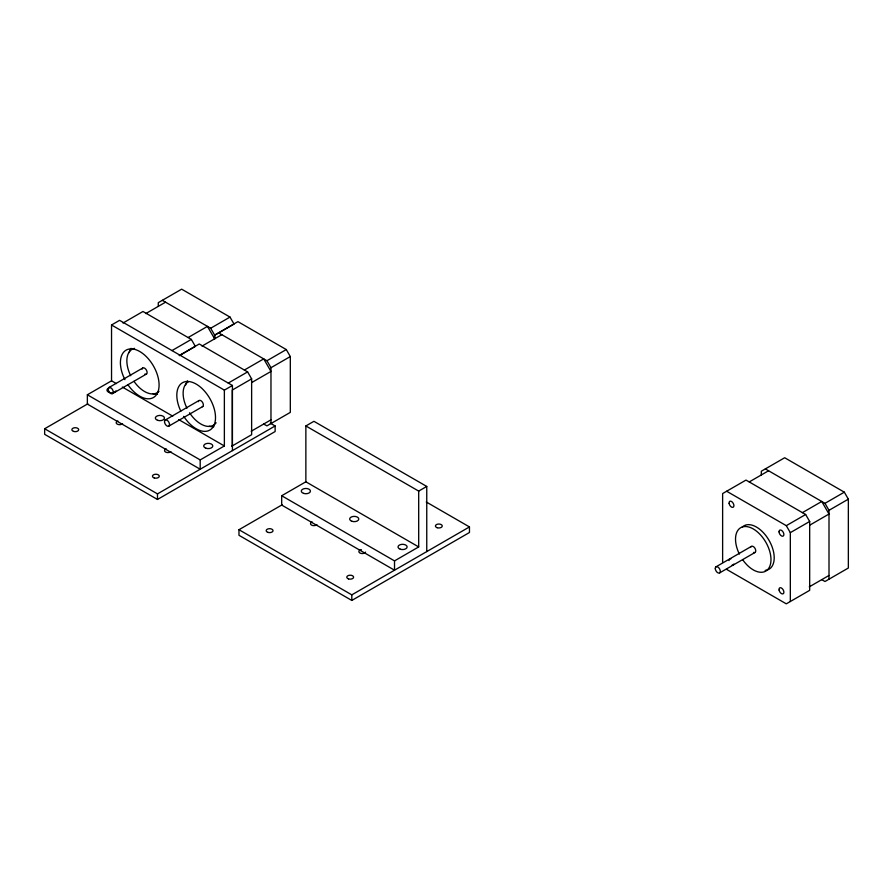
<?xml version="1.0" encoding="UTF-8"?>
<svg xmlns="http://www.w3.org/2000/svg" width="893" height="893" viewBox="0 0 893 893"><rect width="100%" height="100%" fill="white"/><g stroke="black" fill="none" stroke-linecap="round" stroke-linejoin="round"><path stroke-width="1.34" d="M87.358 394.784L200.188 459.917L200.188 469.227L87.358 404.082L87.358 394.784L111.536 380.82L111.536 324.985L119.595 320.33L232.426 385.475L232.426 450.619M123.011 323.02L142.969 311.49L191.325 339.407L195.355 346.395L179.426 355.593M145.771 313.599L165.54 302.191M188.099 337.554L207.444 326.38L214.7 338.949L214.7 335.221L210.67 328.244L162.314 300.327M171.981 350.581L191.325 339.407M210.67 328.244L230.003 317.082L234.033 324.059L214.7 335.221M108.779 387.64L142.634 368.095M270.333 423.182L275.133 425.961L275.133 431.542L157.481 499.466L44.65 434.333L44.65 428.752L87.871 403.792M112.685 393.545L146.53 374.011M179.292 355.514L199.251 343.984L247.607 371.901L251.636 378.878L251.636 434.712L231.678 446.243M202.041 346.093L221.81 334.685M244.381 370.037L263.714 358.874L270.97 371.443L251.636 382.606M228.262 383.075L247.607 371.901M218.584 332.821L266.94 360.739L286.285 349.565L290.314 356.553L290.314 412.387L266.94 425.872L263.714 424.019M165.06 420.134L198.905 400.589M111.536 324.985L224.366 390.129L232.426 385.475M168.967 426.039L202.811 406.494M251.636 378.878L232.292 390.051L232.292 445.886M270.97 423.55L270.97 367.715L290.314 356.553M200.188 459.917L224.366 445.964L224.366 390.129M251.201 431.241L270.97 419.833M44.65 428.752L157.481 493.885L275.133 425.961M305.864 425.961L418.694 491.094L418.694 546.929L305.864 481.796L305.864 425.961L313.923 421.306L426.754 486.451L426.754 551.584M281.686 495.749L394.516 560.893L394.516 570.203L281.686 505.058L281.686 495.749L305.864 481.796M426.251 501.978L469.461 526.926L469.461 532.507L351.809 600.442L238.978 535.298L238.978 529.716L282.199 504.768M418.694 491.094L426.754 486.451M394.516 560.893L418.694 546.929M238.978 529.716L351.809 594.861L469.461 526.926M749.227 481.93L768.56 470.767M802.416 512.638L821.75 501.475L829.005 514.033L809.672 525.207M726.656 491.239L786.298 525.664L805.642 514.502L809.672 521.479L809.672 590.34L786.298 603.835L726.656 569.41M765.346 468.903L824.976 503.339L844.32 492.166L848.35 499.154L848.35 568.015L824.976 581.51L821.75 579.646M715.84 566.921L751.303 546.449M719.747 572.826L755.21 552.354M790.327 601.514L790.327 532.652L809.672 521.479M829.005 579.177L829.005 510.316L848.35 499.154M809.237 586.868L829.005 575.46M844.32 492.166L784.679 457.741L761.316 471.236L761.316 474.953M805.642 514.502L746.001 480.077L722.627 493.561L722.627 562.434M230.003 317.082L181.659 289.165L158.284 302.66L158.284 306.377M286.285 349.565L237.929 321.647L214.554 335.143L214.554 338.871M111.536 380.82L116.347 383.599M122.341 387.06L172.751 416.16M178.756 419.632L224.366 445.964M824.976 503.339L829.005 510.316M786.298 525.664L790.327 532.652M266.94 360.739L270.97 367.715M351.809 594.861L351.809 600.442M157.481 493.885L157.481 499.466M316.892 524.66A3.416 1.976 0 0 1 311.512 525.062A3.416 1.976 0 0 1 312.215 521.958M365.583 552.097A3.416 1.976 0 0 1 359.868 552.979A3.416 1.976 0 0 1 361.397 549.675M142.099 369.166A3.55 2.054 60 0 1 144.755 368.262A3.55 2.054 60 0 1 147.099 372.448A3.55 2.054 60 0 1 144.845 374.089M158.987 391.301A25.071 14.478 60 0 1 133.995 381.367M130.679 375.719A25.071 14.478 60 0 1 134.586 348.37M198.38 401.66A3.55 2.054 60 0 1 202.175 401.828A3.55 2.054 60 0 1 202.331 406.739M216.106 422.791A25.071 14.478 60 0 1 189.539 412.767M186.95 408.213A25.071 14.478 60 0 1 188.468 381.746M742.072 527.283A25.071 14.478 60 0 1 769.688 541.515A25.071 14.478 60 0 1 765.156 570.404M733.209 564.923A3.416 1.976 60 0 1 732.126 565.023M729.079 560.57A3.416 1.976 60 0 1 729.157 559.889M729.402 559.364A3.416 1.976 60 0 1 730.865 558.906M733.834 564.03A3.416 1.976 60 0 1 733.588 564.566M750.957 546.896A3.55 2.054 60 0 1 755.288 548.871A3.55 2.054 60 0 1 753.513 552.432M739.348 554.073A25.071 14.478 60 0 1 749.16 527.116A25.071 14.478 60 0 1 770.614 563.561A25.071 14.478 60 0 1 742.663 559.71M157.481 394.114A27.348 15.795 60 0 1 152.815 393.657M129.128 352.623A27.348 15.795 60 0 1 131.059 348.348M213.885 426.687A27.348 15.795 60 0 1 209.23 426.229M185.532 385.196A27.348 15.795 60 0 1 187.463 380.92M115.945 390.81A4.554 2.634 0 0 1 112.719 392.674M111.536 392.764A4.554 2.634 0 0 1 107.327 391.134A4.554 2.634 0 0 1 108.321 388.265M109.259 387.852A4.554 2.634 0 0 1 110.364 387.584M124.931 379.648A27.348 15.795 60 0 1 135.01 349.453A27.348 15.795 60 0 1 158.686 389.292A27.348 15.795 60 0 1 127.967 384.76M180.81 411.148A27.348 15.795 60 0 1 192.252 382.282A27.348 15.795 60 0 1 214.912 422.713A27.348 15.795 60 0 1 183.724 416.339M122.564 423.684A3.416 1.976 0 0 1 117.184 424.097A3.416 1.976 0 0 1 117.887 420.994M170.909 451.601A3.416 1.976 0 0 1 165.54 452.014A3.416 1.976 0 0 1 166.243 448.911M437.135 527.707A3.416 1.976 0 0 0 442.258 525.999A3.416 1.976 0 0 0 437.135 524.291A3.416 1.976 0 0 0 437.135 527.707M348.482 578.887A3.416 1.976 0 0 0 353.606 577.179A3.416 1.976 0 0 0 348.482 575.472A3.416 1.976 0 0 0 348.482 578.887M267.889 532.362A3.416 1.976 0 0 0 273.024 530.654A3.416 1.976 0 0 0 267.889 528.935A3.416 1.976 0 0 0 267.889 532.362M351.942 521.3A4.554 2.634 0 0 0 358.785 519.012A4.554 2.634 0 0 0 351.942 516.734A4.554 2.634 0 0 0 351.942 521.3M400.298 549.217A4.554 2.634 0 0 0 407.13 546.929A4.554 2.634 0 0 0 400.298 544.652A4.554 2.634 0 0 0 400.298 549.217M303.587 493.382A4.554 2.634 0 0 0 310.429 491.094A4.554 2.634 0 0 0 303.587 488.817A4.554 2.634 0 0 0 303.587 493.382M108.232 389.46A3.55 2.054 60 0 0 112.205 393.791A3.55 2.054 60 0 0 111.759 388.533A3.55 2.054 60 0 0 108.232 389.46M164.513 421.942A3.55 2.054 60 0 0 168.487 426.285A3.55 2.054 60 0 0 168.029 421.027A3.55 2.054 60 0 0 164.513 421.942M779.098 590.072A3.416 1.976 60 0 0 783.105 593.812A3.416 1.976 60 0 0 782.179 588.554A3.416 1.976 60 0 0 779.098 590.072M779.042 531.837A3.416 1.976 60 0 0 782.748 536.224A3.416 1.976 60 0 0 782.581 531.29A3.416 1.976 60 0 0 779.042 531.837M729.123 503.429A3.416 1.976 60 0 0 733.075 507.291A3.416 1.976 60 0 0 732.282 502.078A3.416 1.976 60 0 0 729.123 503.429M715.293 568.729A3.55 2.054 60 0 0 719.267 573.072A3.55 2.054 60 0 0 718.82 567.814A3.55 2.054 60 0 0 715.293 568.729M157.614 420.324A4.554 2.634 0 0 0 164.457 418.047A4.554 2.634 0 0 0 157.614 415.77A4.554 2.634 0 0 0 157.614 420.324M205.97 448.241A4.554 2.634 0 0 0 212.802 445.964A4.554 2.634 0 0 0 205.97 443.687A4.554 2.634 0 0 0 205.97 448.241M154.154 477.911A3.416 1.976 0 0 0 159.289 476.203A3.416 1.976 0 0 0 154.154 474.496A3.416 1.976 0 0 0 154.154 477.911M73.561 431.386A3.416 1.976 0 0 0 78.696 429.678A3.416 1.976 0 0 0 73.561 427.97A3.416 1.976 0 0 0 73.561 431.386"/></g></svg>
